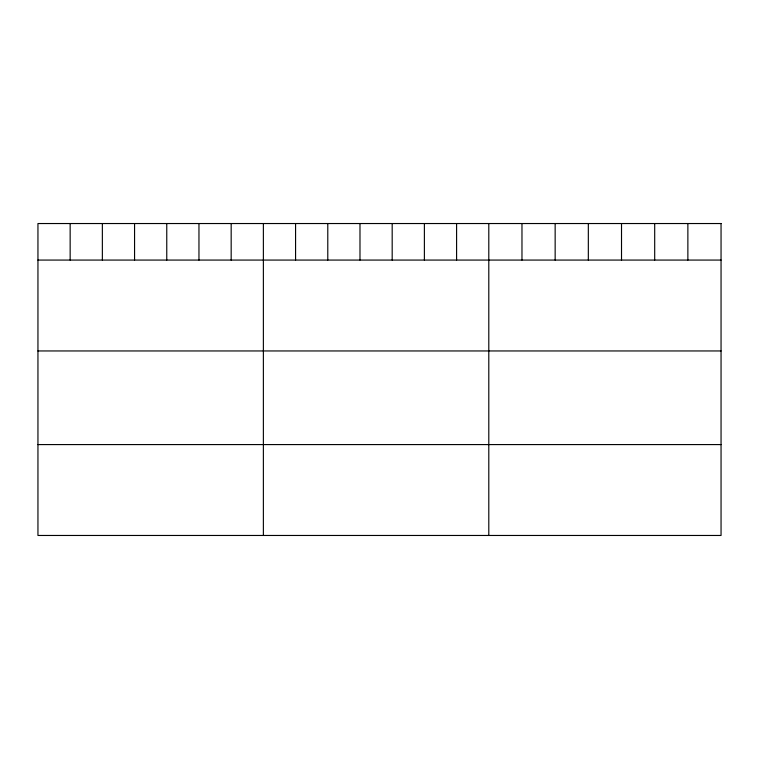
<?xml version="1.0" encoding="UTF-8"?>
<svg xmlns="http://www.w3.org/2000/svg" width="759" height="759" viewBox="0 0 759 759"><rect width="100%" height="100%" fill="white"/><g stroke="black" fill="none" stroke-linecap="round" stroke-linejoin="round"><path stroke-width="1.14" d="M37.95 260.071L721.05 260.071M37.95 350.952L721.05 350.952M37.95 444.584L721.05 444.584M687.872 223.535L687.872 260.071M654.694 223.535L654.694 260.071M621.517 223.535L621.517 260.071M588.329 223.535L588.329 260.071M555.152 223.535L555.152 260.071M521.974 223.535L521.974 260.071M488.796 223.535L488.796 535.465M456.595 223.535L456.595 260.071M424.385 223.535L424.385 260.071M392.185 223.535L392.185 260.071M359.984 223.535L359.984 260.071M327.784 223.535L327.784 260.071M295.574 223.535L295.574 260.071M263.373 223.535L263.373 535.465M231.172 223.535L231.172 260.071M198.962 223.535L198.962 260.071M166.762 223.535L166.762 260.071M134.561 223.535L134.561 260.071M102.361 223.535L102.361 260.071M70.151 223.535L70.151 260.071M721.05 223.535L37.95 223.535L37.95 535.465L721.05 535.465L721.05 223.535"/></g></svg>
